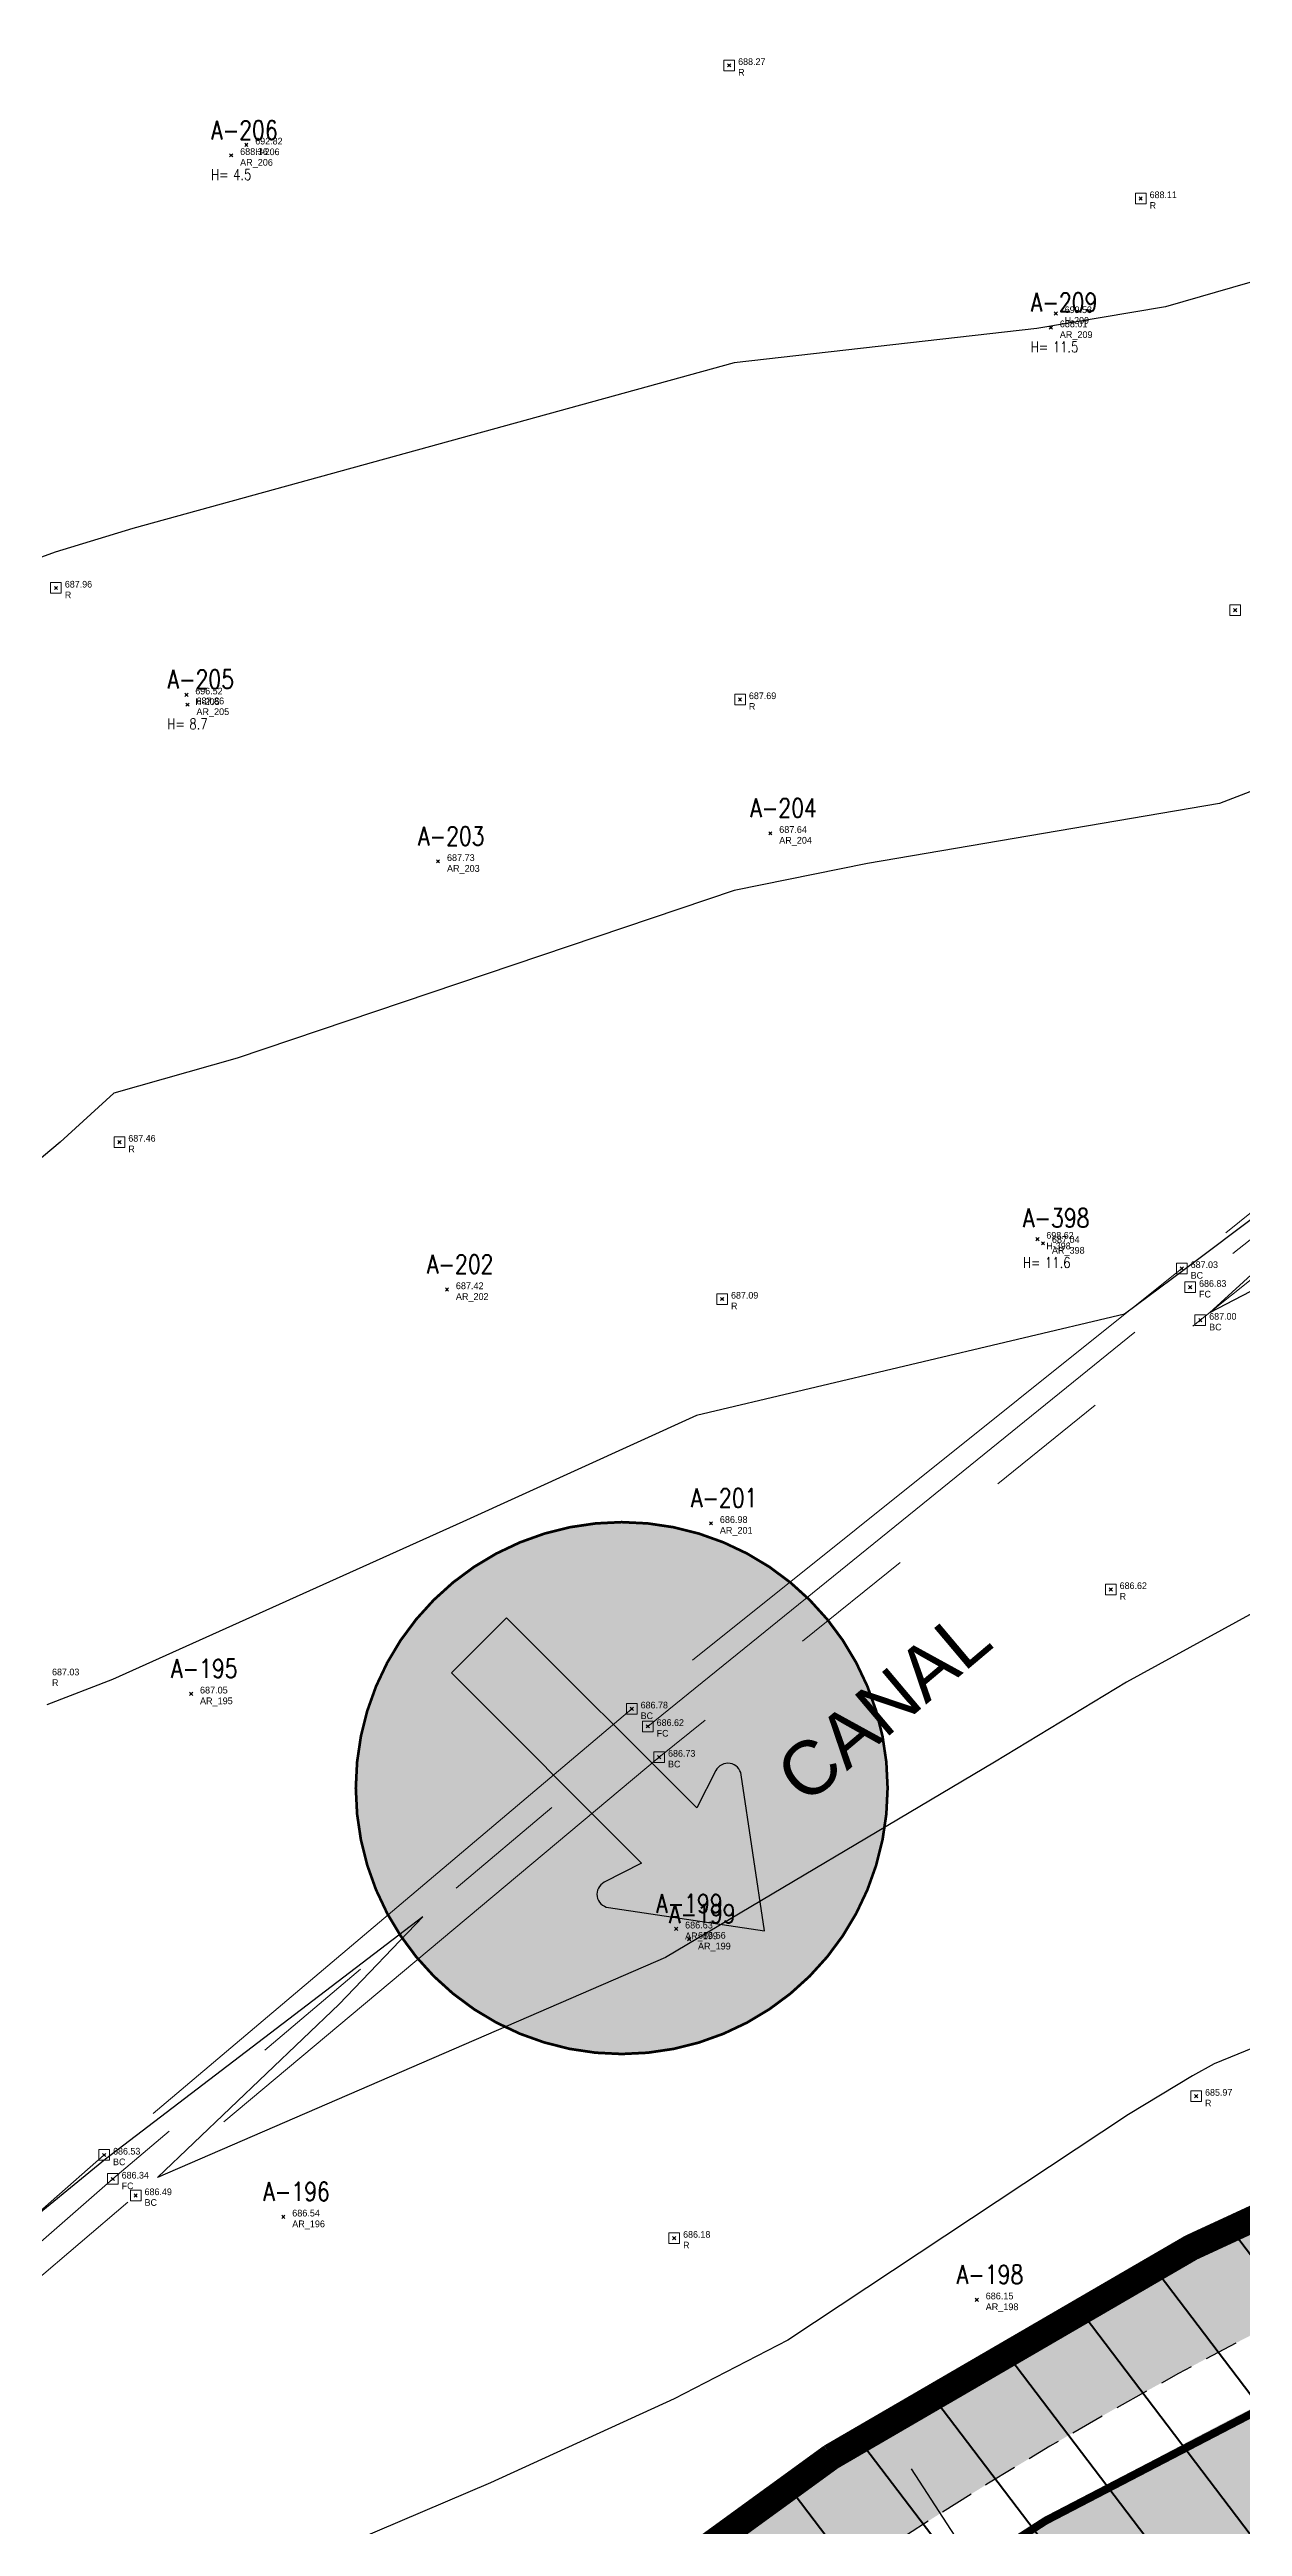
# Model space of a CAD drawing. Extents: x 350769 to 354978, y 6304672 to 6307963.
# Drawn here: x 352263.73 to 352286.09, y 6306027.11 to 6306073.54 of the extents above; entities that cross this region are included whole.
import ezdxf

# ---------------------------------------------------------------- set-up
doc = ezdxf.new("R2010")
doc.units = 0
doc.header["$PDMODE"] = 35
doc.header["$PDSIZE"] = 0.03
for name, pattern in [('3-5', [8, 3, -5]), ('CENTER', [50.8, 31.75, -6.35, 6.35, -6.35]), ('CONTINUOS', [0]), ('DASHDOT', [1, 0.5, -0.25, 0, -0.25]), ('DASHED', [19.05, 12.7, -6.35]), ('PHANTOM', [23.5, 11.75, -2.35, 2.35, -2.35, 2.35, -2.35])]:
    doc.linetypes.add(name, pattern=pattern)
doc.layers.get('Defpoints').update_dxf_attribs({"linetype": 'CONTINUOUS'})
for name, color, linetype in [('00-S2_ALL AREA APORTANTES', 150, 'CONTINUOUS'), ('00_Demarc_Proyectado', 150, 'CONTINUOUS'), ('00_Demarcacion Proyectada', 150, 'CONTINUOUS'), ('00_Señal proy 01', 7, 'CONTINUOUS'), ('02_Geo ext_Acotamiento', 7, 'CONTINUOUS'), ('02_Geo ext_Eje', 4, 'CONTINUOUS'), ('03_Pav ext_HCV', 34, 'CONTINUOUS'), ('03_Pav ext_Vereda HC', 42, 'CONTINUOUS'), ('03_Pav proy_Solera Tipo A', 1, 'CONTINUOUS'), ('03_S2_Pav ext_Borde vereda', 7, 'CONTINUOUS'), ('1-ARBOL H1', 7, 'CONTINUOUS'), ('1-ARBOL H2', 1, 'CONTINUOUS'), ('1-ARBOL H3', 241, 'CONTINUOUS'), ('1-ARBOL NOMBRE', 3, 'CONTINUOUS'), ('1-ARBOL PTO', 7, 'CONTINUOUS'), ('1-CANAL', 150, 'PHANTOM'), ('1-TEXTOS', 7, 'CONTINUOUS'), ('3-CANAL FDO', 141, 'PHANTOM'), ('C-TINN', 5, 'CONTINUOUS'), ('C-TOPO-MAJR', 9, 'CONTINUOUS'), ('C-TOPO-MINR', 8, 'CONTINUOUS'), ('SENAZUL', 252, 'CONTINUOUS'), ('SENBLANCO', 254, 'CONTINUOUS'), ('SENBORDE', 9, 'CONTINUOUS'), ('V-NODE-TEXT DIC 2012', 31, 'CONTINUOUS')]:
    doc.layers.add(name, color=color, linetype=linetype)
doc.layers.add('0_ASD_LINEA OFICIAL', color=253, linetype='DASHDOT', lineweight=20)
doc.layers.add('0_ASD_TOPOGRAFIA_ELEMENTOS', color=9, linetype='CONTINUOS', lineweight=5, true_color=0xbdbdbd)
doc.layers.get('00_Señal proy 01').off()
doc.styles.add('A', font='arial.ttf', dxfattribs={"height": 2})
doc.styles.add('ROMANS', font='romans.shx', dxfattribs={"width": 0.65})
doc.dimstyles.new('Principal', dxfattribs={"dimscale": 0, "dimtxt": 2, "dimasz": 2, "dimexe": 1, "dimexo": 1, "dimtad": 1, "dimrnd": 0.05, "dimzin": 1, "dimtxsty": 'ROMANS', "dimcen": 2.5, "dimclrt": 2, "dimaunit": 2, "dimadec": 0, "dimazin": 0, "dimtfac": 1, "dimtmove": 0, "dimatfit": 3, "dimfxl": 1, "dimfxlon": 1, "dimarcsym": 0})

# ---------------------------------------------------------------- blocks, each defined once
blk = doc.blocks.new('RO-06a')
at = {"layer": 'SENAZUL'}
h = blk.add_hatch(color=152, dxfattribs=at)
edge = h.paths.add_edge_path(flags=16)
edge.add_arc((-0.212, -1.99), 0.253, 117.0798, 261.5435)
edge.add_line((-0.249, -2.24), (2.675, -2.675))
edge.add_line((2.675, -2.675), (2.24, 0.249))
edge.add_arc((1.99, 0.212), 0.253, 8.4565, 152.9202)
edge.add_line((1.765, 0.327), (1.408, -0.373))
edge.add_line((1.408, -0.373), (-2.157, 3.192))
edge.add_line((-2.157, 3.192), (-3.192, 2.157))
edge.add_line((-3.192, 2.157), (0.373, -1.408))
edge.add_line((0.373, -1.408), (-0.327, -1.765))
edge = h.paths.add_edge_path()
edge.add_arc((0, 0), 4.985, 180, 360, ccw=False)
edge.add_arc((0, 0), 4.985, 0, 180, ccw=False)
at = {"layer": 'SENBLANCO'}
h = blk.add_hatch(color=256, dxfattribs=at)
edge = h.paths.add_edge_path()
edge.add_arc((-0.212, -1.99), 0.253, 117.0798, 261.5435)
edge.add_line((-0.249, -2.24), (2.675, -2.675))
edge.add_line((2.675, -2.675), (2.24, 0.249))
edge.add_arc((1.99, 0.212), 0.253, 8.4565, 152.9202)
edge.add_line((1.765, 0.327), (1.408, -0.373))
edge.add_line((1.408, -0.373), (-2.157, 3.192))
edge.add_line((-2.157, 3.192), (-3.192, 2.157))
edge.add_line((-3.192, 2.157), (0.373, -1.408))
edge.add_line((0.373, -1.408), (-0.327, -1.765))
at = {"layer": 'SENBORDE', "const_width": 0.0501, "flags": 128}
blk.add_lwpolyline([(4.985, 0, -1), (-4.985, 0, -1)], format="xyb", close=True, dxfattribs=at)
at = {"layer": 'SENBORDE'}
blk.add_lwpolyline([(-0.327, -1.765, 0.729639), (-0.249, -2.24), (2.675, -2.675), (2.24, 0.249, 0.729639), (1.765, 0.327), (1.408, -0.373), (-2.157, 3.192), (-3.192, 2.157), (0.373, -1.408)], format="xyb", close=True, dxfattribs=at)
blk = doc.blocks.new('*D1007')
at = {"layer": '02_Geo ext_Acotamiento', "color": 0, "lineweight": -2, "transparency": 16777216}
for p, q in [((352279.341, 6306029.026), (352278.922, 6306028.754)), ((352279.885, 6306028.187), (352292.392, 6306008.883)), ((352292.936, 6306008.043), (352292.516, 6306007.771))]:
    blk.add_line(p, q, dxfattribs=at)
at = {"layer": '02_Geo ext_Acotamiento', "color": 0, "transparency": 16777216}
for points in [[(352280.025, 6306028.278), (352279.745, 6306028.096), (352279.341, 6306029.026)], [(352292.532, 6306008.973), (352292.252, 6306008.792), (352292.936, 6306008.043)]]:
    blk.add_solid(points, dxfattribs=at)
at = {"layer": 'Defpoints', "color": 0, "transparency": 16777216}
for p in [(352279.341, 6306029.026), (352292.936, 6306008.043), (352292.936, 6306008.043)]:
    blk.add_point(p, dxfattribs=at)
at = {"layer": '02_Geo ext_Acotamiento', "color": 2, "transparency": 16777216, "insert": (352286.9, 6306019.028), "char_height": 1, "attachment_point": 5, "rotation": 302.9384, "style": 'ROMANS'}
blk.add_mtext('25,00', dxfattribs=at)
blk = doc.blocks.new('A$C27410629')
at = {"layer": '0_ASD_LINEA OFICIAL', "ltscale": 8}
blk.add_lwpolyline([(76.795, 1069.872, 0.5, 0.5, 0.00826), (73.751, 1083.846, 0.5, 0.5, 0.028444), (70.023, 1095.124, 0.5, 0.5, -0.012564), (61.852, 1118.104, 0.5, 0.5, -0.000048), (57.166, 1131.529, 0.5, 0.5, -0.013664), (47.353, 1157.145, 0.5, 0.5, -0.058265), (39.524, 1192.667, 0.5, 0.5, 0), (39.524, 1192.667, 0.5, 0.5, -0.003962), (39.31, 1195.102, 0.5, 0.5, -0.274101), (74.42, 1266.696, 0.5, 0.5, 0), (74.42, 1266.696, 0.5, 0.5, -0.117635), (110.932, 1279.578, 0.5, 0.5, -0.105448), (145.793, 1276.067, 0.5, 0.5, -0.042273), (159.013, 1270.584, 0.5, 0.5, 0), (184.1, 1256.74, 0.5, 0.5, 0.018937), (195.809, 1250.819, 0.5, 0.5, -0.011475), (213.872, 1241.445, 0.5, 0.5, 0.049621)], format="xyseb", dxfattribs=at)
blk = doc.blocks.new('A$C6F2B269D')
at = {"layer": '00_Demarc_Proyectado', "color": 252, "linetype": '3-5', "const_width": 0.21, "flags": 128}
blk.add_lwpolyline([(78.416, 720.424, -0.087695), (94.072, 739.857, -0.018555), (98.206, 743.204, -0.286169), (179.089, 748.156, 0.037319), (234.11, 718.512, 0.10009), (271.042, 709.754, 0.07506), (302.224, 715.976, -0.03657), (316.156, 719.964)], format="xyb", dxfattribs=at)
at = {"layer": '00_Demarc_Proyectado', "color": 252, "linetype": 'CONTINUOS', "ltscale": 0.25, "const_width": 0.15, "flags": 128}
blk.add_lwpolyline([(289.917, 708.778, -0.046484), (271.066, 706.252, -0.100391), (232.664, 715.325, -0.037229), (177.312, 745.138, 0.285544), (100.271, 740.377, 0.018395), (96.374, 737.22)], format="xyb", dxfattribs=at)
blk = doc.blocks.new('TOPOGRAFIA')
at = {"layer": '1-ARBOL H1', "color": 9, "lineweight": 0, "true_color": 0xbdbdbd}
for p in [(390267.136, 6303071.554), (390282.503, 6303068.325), (390266.317, 6303061.257), (390282.355, 6303051.16)]:
    blk.add_point(p, dxfattribs=at)
at = {"layer": '1-ARBOL PTO', "color": 9, "lineweight": 0, "true_color": 0xbdbdbd}
for p in [(390267.136, 6303071.554), (390282.503, 6303068.325), (390266.317, 6303061.257), (390277.243, 6303058.846), (390271.014, 6303058.319), (390282.355, 6303051.16), (390271.181, 6303050.293), (390276.13, 6303045.911), (390266.384, 6303042.714), (390275.478, 6303038.309), (390275.72, 6303038.117), (390268.113, 6303032.91), (390281.114, 6303031.356)]:
    blk.add_point(p, dxfattribs=at)
at = {"layer": '1-CANAL', "color": 9, "lineweight": 0, "true_color": 0xbdbdbd, "flags": 128}
for points in [[(390229.568, 6303007.176), (390236.425, 6303014.328), (390242.498, 6303018.614), (390253.383, 6303023.093), (390265.345, 6303033.309), (390275.159, 6303041.527), (390285.304, 6303049.719), (390298.908, 6303060.614), (390306.898, 6303069.489), (390320.364, 6303081.094), (390336.083, 6303093.086)], [(390298.589, 6303061.68), (390284.957, 6303050.688)], [(390284.957, 6303050.688), (390274.645, 6303042.433)], [(390274.645, 6303042.433), (390264.754, 6303034.07)], [(390264.754, 6303034.07), (390253.061, 6303023.791)]]:
    blk.add_lwpolyline(points, dxfattribs=at)
at = {"layer": '3-CANAL FDO', "color": 9, "lineweight": 0, "true_color": 0xbdbdbd, "flags": 128}
blk.add_lwpolyline([(390220.714, 6302998.221), (390229.547, 6303007.644), (390236.165, 6303014.562), (390242.274, 6303019.022), (390253.361, 6303023.521), (390264.915, 6303033.62), (390274.945, 6303042.105), (390285.114, 6303050.336), (390298.859, 6303061.197), (390306.659, 6303069.974), (390320.114, 6303081.516), (390336.059, 6303093.52)], dxfattribs=at)
at = {"layer": 'C-TINN', "color": 9, "linetype": 'Continuous', "lineweight": 0, "true_color": 0xbdbdbd}
for points, elevation in [([(390276.373, 6303073.141), (390276.373, 6303073.341), (390276.573, 6303073.341), (390276.573, 6303073.141), (390276.373, 6303073.141)], 688.272), ([(390284.087, 6303070.644), (390284.087, 6303070.844), (390284.287, 6303070.844), (390284.287, 6303070.644), (390284.087, 6303070.644)], 688.108), ([(390263.75, 6303063.344), (390263.75, 6303063.544), (390263.95, 6303063.544), (390263.95, 6303063.344), (390263.75, 6303063.344)], 687.965), ([(390285.857, 6303062.929), (390285.857, 6303063.129), (390286.057, 6303063.129), (390286.057, 6303062.929), (390285.857, 6303062.929)], 687.697), ([(390276.575, 6303061.253), (390276.575, 6303061.453), (390276.775, 6303061.453), (390276.775, 6303061.253), (390276.575, 6303061.253)], 687.692), ([(390264.94, 6303052.957), (390264.94, 6303053.157), (390265.14, 6303053.157), (390265.14, 6303052.957), (390264.94, 6303052.957)], 687.455), ([(390284.857, 6303050.588), (390284.857, 6303050.788), (390285.057, 6303050.788), (390285.057, 6303050.588), (390284.857, 6303050.588)], 687.026), ([(390276.239, 6303050.015), (390276.239, 6303050.215), (390276.439, 6303050.215), (390276.439, 6303050.015), (390276.239, 6303050.015)], 687.089), ([(390285.014, 6303050.236), (390285.014, 6303050.436), (390285.214, 6303050.436), (390285.214, 6303050.236), (390285.014, 6303050.236)], 686.83), ([(390285.204, 6303049.619), (390285.204, 6303049.819), (390285.404, 6303049.819), (390285.404, 6303049.619), (390285.204, 6303049.619)], 686.996), ([(390283.525, 6303044.571), (390283.525, 6303044.771), (390283.725, 6303044.771), (390283.725, 6303044.571), (390283.525, 6303044.571)], 686.618), ([(390274.545, 6303042.333), (390274.545, 6303042.533), (390274.745, 6303042.533), (390274.745, 6303042.333), (390274.545, 6303042.333)], 686.776), ([(390274.845, 6303042.005), (390274.845, 6303042.205), (390275.045, 6303042.205), (390275.045, 6303042.005), (390274.845, 6303042.005)], 686.619), ([(390275.059, 6303041.427), (390275.059, 6303041.627), (390275.259, 6303041.627), (390275.259, 6303041.427), (390275.059, 6303041.427)], 686.732), ([(390285.126, 6303035.072), (390285.126, 6303035.272), (390285.326, 6303035.272), (390285.326, 6303035.072), (390285.126, 6303035.072)], 685.974), ([(390264.654, 6303033.97), (390264.654, 6303034.17), (390264.854, 6303034.17), (390264.854, 6303033.97), (390264.654, 6303033.97)], 686.534), ([(390264.815, 6303033.52), (390264.815, 6303033.72), (390265.015, 6303033.72), (390265.015, 6303033.52), (390264.815, 6303033.52)], 686.336), ([(390265.245, 6303033.209), (390265.245, 6303033.409), (390265.445, 6303033.409), (390265.445, 6303033.209), (390265.245, 6303033.209)], 686.49), ([(390275.341, 6303032.41), (390275.341, 6303032.61), (390275.541, 6303032.61), (390275.541, 6303032.41), (390275.341, 6303032.41)], 686.175)]:
    blk.add_lwpolyline(points, dxfattribs=dict(at, elevation=elevation))
for p in [(390276.473, 6303073.241, 688.272), (390284.187, 6303070.744, 688.108), (390263.85, 6303063.444, 687.965), (390285.957, 6303063.029, 687.697), (390276.675, 6303061.353, 687.692), (390265.04, 6303053.057, 687.455), (390284.957, 6303050.688, 687.026), (390276.339, 6303050.115, 687.089), (390285.114, 6303050.336, 686.83), (390285.304, 6303049.719, 686.996), (390283.625, 6303044.671, 686.618), (390274.645, 6303042.433, 686.776), (390274.945, 6303042.105, 686.619), (390275.159, 6303041.527, 686.732), (390285.226, 6303035.172, 685.974), (390264.754, 6303034.07, 686.534), (390264.915, 6303033.62, 686.336), (390265.345, 6303033.309, 686.49), (390275.441, 6303032.51, 686.175)]:
    blk.add_point(p, dxfattribs=at)
at = {"layer": 'C-TOPO-MAJR', "color": 9, "linetype": 'Continuous', "lineweight": -3, "true_color": 0xbdbdbd, "elevation": 687.5}
blk.add_lwpolyline([(390324.425, 6303072.077), (390321.485, 6303071.112), (390315.238, 6303069.064), (390313.157, 6303068.428), (390310.178, 6303067.59), (390305.149, 6303065.821), (390302.384, 6303064.475), (390304.025, 6303066.526), (390304.973, 6303068.077), (390303.984, 6303067.224), (390302.188, 6303065.676), (390300.476, 6303065.786), (390295.673, 6303063.218), (390295.185, 6303063.054), (390294.406, 6303062.765), (390285.663, 6303059.406), (390279.063, 6303058.278), (390276.568, 6303057.775), (390267.249, 6303054.632), (390264.935, 6303053.974), (390263.929, 6303053.058), (390257.922, 6303048.022)], dxfattribs=at)
at = {"layer": 'C-TOPO-MINR', "color": 9, "linetype": 'Continuous', "lineweight": -3, "true_color": 0xbdbdbd}
for points, elevation in [([(390322.484, 6303078.624), (390319.205, 6303077.548), (390315.858, 6303076.29), (390314.717, 6303076.227), (390315.902, 6303077.474), (390317.783, 6303079.516), (390316.355, 6303078.457), (390312.811, 6303075.806), (390310.761, 6303075.903), (390305.99, 6303074.725), (390301.644, 6303074.036), (390294.969, 6303071.657), (390293.93, 6303071.261), (390291.255, 6303070.621), (390284.652, 6303068.717), (390282.237, 6303068.306), (390276.568, 6303067.666), (390265.289, 6303064.561), (390263.835, 6303064.118), (390262.473, 6303063.622)], 688), ([(390322.583, 6303064.292), (390312.31, 6303061.153), (390312.101, 6303061.094), (390303.321, 6303058.569), (390300.438, 6303056.983), (390296.223, 6303055.447), (390285.478, 6303049.858), (390290.01, 6303053.984), (390295.545, 6303058.579), (390284.978, 6303050.641), (390283.885, 6303049.829), (390275.857, 6303047.931), (390271.476, 6303045.938), (390264.913, 6303042.98), (390263.679, 6303042.51)], 687), ([(390325.48, 6303057.47), (390320.062, 6303056.222), (390313.736, 6303054.225), (390305.834, 6303052.133), (390303.62, 6303051.496), (390302.915, 6303051.108), (390291.877, 6303047.087), (390290.917, 6303046.587), (390289.194, 6303045.818), (390283.918, 6303042.93), (390281.445, 6303041.432), (390275.276, 6303037.771), (390265.751, 6303033.649), (390269.157, 6303036.895), (390270.727, 6303038.537), (390264.782, 6303033.993), (390263.084, 6303032.602)], 686.5), ([(390324.235, 6303049.13), (390314.74, 6303046.988), (390310.71, 6303045.555), (390304.572, 6303043.714), (390297.341, 6303040.579), (390294.542, 6303039.446), (390285.565, 6303035.776), (390285.161, 6303035.555), (390283.96, 6303034.828), (390277.57, 6303030.601), (390275.438, 6303029.496), (390271.998, 6303027.921), (390264.732, 6303024.825)], 686)]:
    blk.add_lwpolyline(points, dxfattribs=dict(at, elevation=elevation))
at = {"layer": 'V-NODE-TEXT DIC 2012', "color": 9, "lineweight": 0, "true_color": 0xbdbdbd}
for p in [(390276.473, 6303073.241), (390267.136, 6303071.554), (390267.42, 6303071.75), (390284.187, 6303070.744), (390282.503, 6303068.325), (390282.595, 6303068.589), (390263.85, 6303063.444), (390285.957, 6303063.029), (390266.296, 6303061.441), (390266.317, 6303061.257), (390276.675, 6303061.353), (390277.243, 6303058.846), (390271.014, 6303058.319), (390265.04, 6303053.057), (390282.251, 6303051.239), (390282.355, 6303051.16), (390284.957, 6303050.688), (390271.181, 6303050.293), (390276.339, 6303050.115), (390285.114, 6303050.336), (390285.304, 6303049.719), (390276.13, 6303045.911), (390283.625, 6303044.671), (390266.384, 6303042.714), (390274.645, 6303042.433), (390274.945, 6303042.105), (390275.159, 6303041.527), (390275.478, 6303038.309), (390275.72, 6303038.117), (390285.226, 6303035.172), (390264.754, 6303034.07), (390264.915, 6303033.62), (390265.345, 6303033.309), (390268.113, 6303032.91), (390275.441, 6303032.51), (390281.114, 6303031.356)]:
    blk.add_point(p, dxfattribs=at)
at = {"layer": '1-ARBOL H2', "color": 9, "lineweight": 0, "true_color": 0xbdbdbd, "style": 'ROMANS', "width": 0.8}
for p in [(390266.759, 6303071.092), (390282.126, 6303067.863), (390265.94, 6303060.795), (390281.978, 6303050.698)]:
    blk.add_text('H=', height=0.2, dxfattribs=at).set_placement(p)
at = {"layer": '1-ARBOL H3', "color": 9, "lineweight": 0, "true_color": 0xbdbdbd, "style": 'ROMANS', "width": 0.8}
for s, p in [('4.5', (390267.172, 6303071.092)), ('11.5', (390282.539, 6303067.863)), ('8.7', (390266.353, 6303060.795)), ('11.6', (390282.391, 6303050.698))]:
    blk.add_text(s, height=0.2, dxfattribs=at).set_placement(p)
at = {"layer": '1-ARBOL NOMBRE', "color": 9, "lineweight": 0, "true_color": 0xbdbdbd, "style": 'ROMANS', "width": 0.8}
for s, p in [('A-206', (390266.759, 6303071.854)), ('A-209', (390282.126, 6303068.625)), ('A-205', (390265.94, 6303061.557)), ('A-204', (390276.866, 6303059.146)), ('A-203', (390270.637, 6303058.619)), ('A-398', (390281.978, 6303051.46)), ('A-202', (390270.804, 6303050.593)), ('A-201', (390275.753, 6303046.211)), ('A-195', (390266.007, 6303043.014)), ('A-199', (390275.101, 6303038.609)), ('A-199', (390275.343, 6303038.417)), ('A-196', (390267.736, 6303033.21)), ('A-198', (390280.737, 6303031.656))]:
    blk.add_text(s, height=0.35, dxfattribs=at).set_placement(p)
at = {"layer": '1-TEXTOS', "color": 9, "lineweight": 0, "true_color": 0xbdbdbd, "style": 'A'}
blk.add_text('CANAL', height=1, rotation=40.1265, dxfattribs=at).set_placement((390277.904, 6303040.609))
at = {"layer": 'V-NODE-TEXT DIC 2012', "color": 9, "lineweight": 0, "true_color": 0xbdbdbd}
for s, height, p in [('688.27', 0.125, (390276.64, 6303073.249)), ('R', 0.125, (390276.64, 6303073.049)), ('AR_206', 0.127, (390267.303, 6303071.359)), ('688.36', 0.127, (390267.303, 6303071.561)), ('692.82', 0.125, (390267.587, 6303071.758)), ('H-206', 0.125, (390267.587, 6303071.558)), ('688.11', 0.125, (390284.354, 6303070.752)), ('R', 0.125, (390284.354, 6303070.552)), ('699.53', 0.125, (390282.762, 6303068.597)), ('AR_209', 0.127, (390282.67, 6303068.13)), ('688.01', 0.127, (390282.67, 6303068.332)), ('H-209', 0.125, (390282.762, 6303068.397)), ('687.96', 0.125, (390264.017, 6303063.452)), ('R', 0.125, (390264.017, 6303063.252)), ('696.52', 0.125, (390266.463, 6303061.449)), ('H-205', 0.125, (390266.463, 6303061.249)), ('687.86', 0.127, (390266.484, 6303061.264)), ('687.69', 0.125, (390276.842, 6303061.361)), ('R', 0.125, (390276.842, 6303061.161)), ('AR_205', 0.127, (390266.484, 6303061.062)), ('687.64', 0.127, (390277.41, 6303058.853)), ('687.73', 0.127, (390271.181, 6303058.326)), ('AR_204', 0.127, (390277.41, 6303058.651)), ('AR_203', 0.127, (390271.181, 6303058.124)), ('687.46', 0.125, (390265.207, 6303053.065)), ('R', 0.125, (390265.207, 6303052.865)), ('698.62', 0.125, (390282.418, 6303051.247)), ('H-398', 0.125, (390282.418, 6303051.047)), ('AR_398', 0.127, (390282.522, 6303050.965)), ('687.04', 0.127, (390282.522, 6303051.167)), ('687.03', 0.125, (390285.124, 6303050.696)), ('BC', 0.125, (390285.124, 6303050.496)), ('AR_202', 0.127, (390271.348, 6303050.098)), ('687.42', 0.127, (390271.348, 6303050.3)), ('687.09', 0.125, (390276.506, 6303050.123)), ('686.83', 0.125, (390285.281, 6303050.344)), ('FC', 0.125, (390285.281, 6303050.144)), ('R', 0.125, (390276.506, 6303049.923)), ('687.00', 0.125, (390285.471, 6303049.727)), ('BC', 0.125, (390285.471, 6303049.527)), ('686.98', 0.127, (390276.297, 6303045.918)), ('AR_201', 0.127, (390276.297, 6303045.716)), ('686.62', 0.125, (390283.792, 6303044.679)), ('R', 0.125, (390283.792, 6303044.479)), ('687.03', 0.125, (390263.777, 6303043.061)), ('R', 0.125, (390263.777, 6303042.861)), ('687.05', 0.127, (390266.551, 6303042.721)), ('AR_195', 0.127, (390266.551, 6303042.519)), ('686.78', 0.125, (390274.812, 6303042.441)), ('BC', 0.125, (390274.812, 6303042.241)), ('686.62', 0.125, (390275.112, 6303042.113)), ('FC', 0.125, (390275.112, 6303041.913)), ('686.73', 0.125, (390275.326, 6303041.535)), ('BC', 0.125, (390275.326, 6303041.335)), ('AR_199', 0.127, (390275.645, 6303038.114)), ('686.63', 0.127, (390275.645, 6303038.316)), ('AR_199', 0.127, (390275.887, 6303037.922)), ('686.56', 0.127, (390275.887, 6303038.124)), ('685.97', 0.125, (390285.393, 6303035.18)), ('R', 0.125, (390285.393, 6303034.98)), ('686.53', 0.125, (390264.921, 6303034.078)), ('BC', 0.125, (390264.921, 6303033.878)), ('686.34', 0.125, (390265.082, 6303033.628)), ('FC', 0.125, (390265.082, 6303033.428)), ('686.49', 0.125, (390265.512, 6303033.317)), ('BC', 0.125, (390265.512, 6303033.117)), ('686.54', 0.127, (390268.28, 6303032.917)), ('AR_196', 0.127, (390268.28, 6303032.715)), ('686.18', 0.125, (390275.608, 6303032.518)), ('R', 0.125, (390275.608, 6303032.318)), ('AR_198', 0.127, (390281.281, 6303031.161)), ('686.15', 0.127, (390281.281, 6303031.363))]:
    blk.add_text(s, height=height, dxfattribs=at).set_placement(p)

msp = doc.modelspace()

# ---------------------------------------------------------------- hatches: boundary and pattern name
at = {"layer": '00-S2_ALL AREA APORTANTES', "linetype": 'DASHED', "lineweight": 40, "ltscale": 0.25}
h = msp.add_hatch(dxfattribs=at)
h.set_pattern_fill('ANSI31', color=150, scale=0.5, angle=82.24516605)
h.paths.add_polyline_path([(352293.701, 6306022.645, -0.005954), (352295.275, 6306023.347), (352290.317, 6306034.821, 0.144518), (352256.264, 6306006.523), (352266.649, 6305999.563, -0.137888)])
at = {"layer": '03_Pav ext_HCV'}
h = msp.add_hatch(dxfattribs=at)
h.set_pattern_fill('SWAMP', color=256, scale=0.025, style=0)
h.set_pattern_definition([(359.999999999, (0, 0), (0.317500000006, 0.5499261309), [0.079375, -0.555625]), (90, (0.0397, -4e-13), (-0.317499999994, 0.549926130908), [0.0396875, -1.06016476181]), (90, (0.0496, -5e-13), (-0.317499999994, 0.549926130908), [0.03175, -1.06810226181]), (90, (0.02977, -3e-13), (-0.317499999994, 0.549926130908), [0.03175, -1.06810226181]), (59.999999999, (0.05953, -6e-13), (-0.317499999563, 0.549926131157), [0.0254, -0.6096]), (119.999999999, (0.01984, -2e-13), (-0.63499999957, 2.56e-10), [0.0254, -0.6096])])
edge = h.paths.add_edge_path()
edge.add_arc((352322.62, 6305957.952), 80.089, 61.47306, 125.47407)
edge.add_arc((352321.221, 6305962.995), 75.193, 126.8356, 131.12073)
edge.add_arc((352321.221, 6305962.995), 75.193, 131.12073, 162.72334)
edge.add_arc((352299.01, 6305969.946), 51.919, 162.7695, 181.5472)
edge.add_line((352247.11, 6305968.544), (352254.115, 6305968.473))
edge.add_arc((352299.01, 6305969.946), 44.919, 162.464, 181.8795, ccw=False)
edge.add_arc((352321.221, 6305962.995), 68.193, 131.12073, 162.51736, ccw=False)
edge.add_arc((352279.662, 6306010.599), 5, 112.3317, 131.1207, ccw=False)
edge.add_line((352277.763, 6306015.224), (352283.61, 6306017.626))
edge.add_arc((352283.838, 6306017.071), 0.6, -36.068, 112.3317, ccw=False)
edge.add_line((352284.323, 6306016.718), (352280.518, 6306011.509))
edge.add_arc((352276.481, 6306014.458), 5, 311.002, 323.8545, ccw=False)
edge.add_arc((352321.221, 6305962.995), 63.193, 131.00199, 162.39758)
edge.add_line((352260.987, 6305982.105), (352259.47, 6305977.322))
edge.add_arc((352329.329, 6305955.158), 73.291, 162.39758, 169.55819)
edge.add_line((352257.252, 6305968.441), (352264.368, 6305968.369))
edge.add_arc((352329.329, 6305955.158), 66.291, 162.39758, 168.50508, ccw=False)
edge.add_line((352266.142, 6305975.205), (352267.659, 6305979.988))
edge.add_arc((352321.221, 6305962.995), 56.193, 131.6981, 162.3976, ccw=False)
edge.add_arc((352256.623, 6306039.256), 43.791, 308.4295, 322.1572)
edge.add_arc((352311.12, 6305997.457), 24.892, 133.5612, 143.1358, ccw=False)
edge.add_arc((352314.6, 6305991.279), 31.815, 104.644, 130.4349, ccw=False)
edge.add_arc((352322.619, 6305957.949), 66.093, 63.24961, 104.0649, ccw=False)
edge.add_arc((352351.017, 6306014.289), 3, 23.0667, 63.249, ccw=False)
edge.add_line((352353.778, 6306015.465), (352355.026, 6306012.534))
edge.add_arc((352357.786, 6306013.709), 3, 203.0667, 239.1495)
edge.add_line((352356.247, 6306011.134), (352356.615, 6306010.905))
edge.add_arc((352584.909, 6306378.558), 432.767, 238.16183, 245.32816)
edge.add_arc((352405.516, 6305988.023), 3, 245.3282, 280.5527)
edge.add_line((352406.065, 6305985.074), (352409.365, 6305985.688))
edge.add_arc((352409.914, 6305982.739), 3, 66.0689, 100.5527, ccw=False)
edge.add_arc((352454.232, 6306082.602), 106.255, 246.06889, 268.0212)
edge.add_arc((352451.02, 6305990.059), 13.657, 268.0812, 272.7008)
edge.add_arc((352446.028, 6306093.282), 117, 272.76084, 279.7375)
edge.add_arc((352596.042, 6305224.025), 765.106, 98.367671, 99.79971, ccw=False)
edge.add_arc((352463.493, 6306123.846), 144.425, 278.44369, 283.17292)
edge.add_arc((352463.493, 6306123.846), 144.425, 283.17292, 283.64626)
edge.add_line((352497.566, 6305983.498), (352495.91, 6305990.6))
edge.add_line((352495.91, 6305990.6), (352492.998, 6305990.597))
edge.add_arc((352492.997, 6305991.197), 0.6, 117.2317, 270.1054, ccw=False)
edge.add_line((352492.723, 6305991.731), (352495.342, 6305993.034))
edge.add_line((352495.342, 6305993.034), (352493.682, 6306000.152))
edge.add_arc((352516.414, 6305900.001), 102.699, 102.78803, 109.86317)
edge.add_arc((352446.028, 6306093.282), 103, 275.4078, 290.15579, ccw=False)
edge.add_line((352455.735, 6305990.741), (352459.243, 6305990.831))
edge.add_line((352459.243, 6305990.831), (352455.735, 6305990.741))
edge.add_arc((352446.028, 6306093.282), 103, 272.7767, 275.4078, ccw=False)
edge.add_arc((352454.232, 6306082.602), 92.255, 261.64112, 268.0035, ccw=False)
edge.add_line((352440.821, 6305991.327), (352444.25, 6305990.587))
edge.add_line((352444.25, 6305990.587), (352440.821, 6305991.327))
edge.add_arc((352454.232, 6306082.602), 92.255, 245.57725, 261.64112, ccw=False)
edge.add_line((352416.088, 6305998.602), (352416.602, 6305998.042))
edge.add_line((352416.602, 6305998.042), (352413.004, 6305999.994))
edge.add_arc((352584.909, 6306378.558), 415.767, 237.39381, 245.57725, ccw=False)
at = {"layer": '03_Pav ext_Vereda HC'}
h = msp.add_hatch(dxfattribs=at)
h.set_pattern_fill('DOTS', color=256, scale=0.2, style=0)
h.paths.add_polyline_path([(352245.122, 6305966.765, -0.29647), (352293.78, 6306034.074, -0.01723), (352299.171, 6306035.971), (352298.617, 6306037.898, 0.01746), (352293.034, 6306035.93, 0.331704), (352243.273, 6305956.815, 0.025875), (352245.297, 6305941.433), (352247.25, 6305941.873, -0.025742), (352245.267, 6305956.973, -0.01903), (352245.029, 6305962.765), (352247.184, 6305962.743), (352247.099, 6305963.421, -0.015971), (352246.789, 6305966.748)])
h.paths.add_polyline_path([(352253.203, 6305919.521, -0.027295), (352248.679, 6305935.021), (352246.729, 6305934.58, 0.027318), (352251.316, 6305918.857, 0.013664), (352261.129, 6305893.241), (352268.112, 6305873.236, 0.017415), (352273.982, 6305856.846, -0.040658), (352278.541, 6305841.982, -0.002815), (352279.585, 6305837.24), (352281.547, 6305837.633, 0.002828), (352280.493, 6305842.417, 0.040614), (352275.845, 6305857.576, -0.017452), (352270.009, 6305873.87), (352262.999, 6305893.954, -0.013692)])

# ---------------------------------------------------------------- linework, layer by layer
at = {"layer": '02_Geo ext_Eje', "linetype": 'CENTER', "ltscale": 0.1, "const_width": 0.3, "flags": 128}
msp.add_lwpolyline([(352312.187, 6305350.253), (352300.27, 6305525.493), (352298.81, 6305526.329), (352298.124, 6305536.419), (352297.466, 6305554.947), (352300.373, 6305560.093, -0.003728), (352298.887, 6305583.425), (352295.939, 6305635.972), (352293.844, 6305666.194, -0.018402), (352293.344, 6305681.639, 0.015172), (352293.186, 6305687.704), (352288.488, 6305771.091, 0.009387), (352287.084, 6305789.506, 0.024149), (352280.76, 6305831.584, 0.00826), (352277.716, 6305845.558, 0.028444), (352273.988, 6305856.836, -0.012564), (352265.817, 6305879.816, -0.000048), (352261.131, 6305893.241, -0.013664), (352251.318, 6305918.857, -0.058265), (352243.489, 6305954.379, -0.003962), (352243.275, 6305956.815, -0.274101), (352278.385, 6306028.408, -0.117635), (352314.897, 6306041.29, -0.105448), (352349.758, 6306037.779, -0.042273), (352362.978, 6306032.296), (352388.065, 6306018.453, 0.018937), (352399.773, 6306012.531, -0.011475), (352417.837, 6306003.157, 0.049621), (352428.033, 6305998.853, 0.088932), (352448.695, 6305995.817, 0.019373), (352457.079, 6305996.388, 0.023388), (352489.984, 6306002.291, 0.029815), (352533.792, 6306015.108, 0.005373), (352539.52, 6306017.216, -0.020389), (352573.144, 6306028.108, -0.010338), (352585.981, 6306031.484, -0.011736), (352605.848, 6306035.894), (352704.857, 6306049.873)], format="xyb", dxfattribs=at)
at = {"layer": '03_Pav proy_Solera Tipo A', "linetype": 'CONTINUOS', "ltscale": 0.1}
msp.add_lwpolyline([(352495.441, 6306000.535, 0.15, 0.15, 0.036548), (352481.026, 6305996.41, 0.15, 0.15, -0.074694), (352451.018, 6305990.403, 0.15, 0.15, -0.099766), (352415.556, 6305998.845, 0.15, 0.15, -0.037408), (352360.868, 6306028.318, 0.15, 0.15, 0.28675), (352276.141, 6306023.176, 0.15, 0.15, 0.0187), (352271.771, 6306019.639, 0.15, 0.15, 0.137857), (352249.502, 6305985.584, 0.15, 0.15, 0.092175), (352247.19, 6305966.744, 0, 0, 0)], format="xyseb", dxfattribs=at)
at = {"layer": '03_S2_Pav ext_Borde vereda', "linetype": 'DASHED', "ltscale": 0.05}
msp.add_lwpolyline([(352300.127, 6306036.264, 0.020246), (352293.78, 6306034.074, 0.29647), (352245.122, 6305966.765), (352247.188, 6305966.744)], format="xyb", dxfattribs=at)

# ---------------------------------------------------------------- block references
at = {"layer": '00_Demarcacion Proyectada'}
msp.add_blockref('A$C6F2B269D', (352180, 6305277.146), dxfattribs=at)
at = {"layer": '00_Señal proy 01'}
msp.add_blockref('RO-06a', (352274.457, 6306040.948), dxfattribs=at)
at = {"layer": '03_S2_Pav ext_Borde vereda', "linetype": 'Continuous'}
msp.add_blockref('A$C27410629', (352203.962, 6304761.714), dxfattribs=at)

# ---------------------------------------------------------------- dimensions: what is measured, and where the dimension line sits
at = {"layer": '02_Geo ext_Acotamiento'}
dim = msp.add_aligned_dim(p1=(352279.341, 6306029.026), p2=(352292.936, 6306008.043), distance=0, dimstyle='Principal', override={"dimscale": 0}, dxfattribs=at)
dim.commit()
dim.dimension.update_dxf_attribs({"geometry": '*D1007', "text_midpoint": (352286.9, 6306019.028)})

# ---------------------------------------------------------------- next in the draw order: block references
at = {"layer": '0_ASD_TOPOGRAFIA_ELEMENTOS', "color": 30, "true_color": 0xf26507}
msp.add_blockref('TOPOGRAFIA', (-38000, 3000), dxfattribs=at)

doc.saveas('drawing.dxf')
